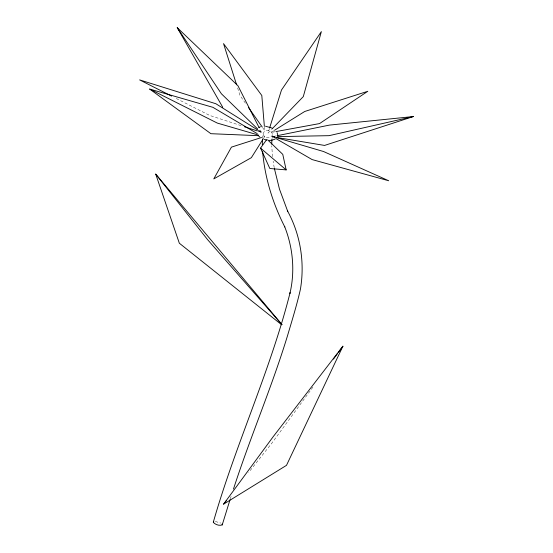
<?xml version="1.0" encoding="UTF-8"?>
<svg xmlns="http://www.w3.org/2000/svg" width="553" height="553" viewBox="0 0 553 553"><rect width="100%" height="100%" fill="white"/><g stroke="black" fill="none" stroke-linecap="round" stroke-linejoin="round"><path stroke-width="0.41" stroke-dasharray="2.77 2.07" d="M262.495 138.589C262.101 134.946 263.484 129.658 268.143 130.432C272.304 130.584 273.5 135.236 271.979 138.575M272.498 134.538C271.606 139.321 263.097 138.381 263.131 133.57M269.511 128.324L268.011 133.114L271.544 129.457M230.325 498.792L231.092 496.373M263.829 137.897L264.721 136.487L262.343 137.248M312.901 387.148L271.82 443.195L248.767 472.331M273.79 130.743L270.977 132.492L275.166 131.725M275.594 137.275L272.221 136.715L276.431 135.858M272.221 136.715L275.664 136.653M215.269 521.451L220.758 523.062M276.189 137.566L272.173 136.384L275.131 138.098M241.108 125.662L209.67 115.432L174.651 97.66M258.037 131.179L261.265 132.229L258.424 130.446M258.403 130.791L261.894 133.1L259.578 128.517M258.832 130.121L261.894 133.1M245.421 103.176L239.981 95.448L237.389 87.284M262.737 127.771L264.721 130.584L264.438 127.238M274.219 167.649L273.12 161.096M272.518 156.734L271.737 145.785"/><path stroke-width="0.83" d="M262.309 144.603L262.468 139.446M271.73 144.188L271.876 139.384M262.599 151.404C264.839 177.734 272.795 203.435 284.795 226.93L284.553 226.391C292.966 247.454 295.198 271.233 289.931 293.353L290.076 292.731C270.279 371.132 235.46 444.619 213.285 522.274C215.228 524.659 219.334 526.014 222.23 524.901L230.062 499.601M222.23 524.901L222.071 524.071M269.76 127.522L281.498 90.001L321.355 31.625L303.3 96.602L272.131 128.849M233.47 489.08C250.122 437.499 271.668 387.618 287.505 335.761C292.067 320.311 296.906 304.91 300.424 289.184C304.924 262.647 300.479 234.61 287.525 210.97L287.754 211.474L279.486 189.174L274.378 168.437M342.901 346.213L286.495 465.343L223.578 504.177L273.168 436.718L342.901 346.213L338.429 352.316M263.387 138.603L251.359 157.674L213.783 178.909L231.437 147.126L261.555 137.497M267.562 139.764L282.77 154.356L286.164 169.895L269.829 168.499L260.553 148.121L266.498 139.819M333.466 359.091L337.434 353.671M223.578 504.177L226.253 500.79M213.354 521.901L213.734 521.624M274.488 130.301L304.731 111.478L367.78 91.3L319.558 123.575L276.002 131.573M258.901 127.508L260.491 126.692M275.18 139.086L271.585 140.338L269.221 140.393M277.267 135.692L329.45 125.102L413.368 116.545L324.563 145.432L276.438 137.421M413.368 116.545L329.021 135.672L277.385 136.619M258.306 135.679L210.9 133.695L149.669 89.068L212.905 107.323L257.256 133.632M265.516 126.222L272.021 128.054M264.327 139.384L266.691 140.054M258.472 135.077L217.301 123.077L149.669 89.068M276.189 137.566L323.567 151.529L388.697 180.755L312.12 159.582L275.871 138.533M244.336 126.713L257.235 130.916M171.596 96.111L139.632 79.895L215.85 103.736L257.719 130.003M281.712 324.818L179.338 243.223L155.697 174.091L281.954 324.583M260.553 148.121L286.164 169.895M258.251 135.568L259.792 137.02M222.735 107.254L177.23 27.65L237.914 85.694L259.191 127.75M257.601 128.932L221.394 93.775L177.23 27.65M281.906 324.583L207.658 239.719L155.697 174.091M248.387 107.393L262.246 127.066M277.074 132.63L277.827 135.112M236.615 84.837L223.53 43.618L261.804 95.482L264.369 126.402"/></g></svg>
